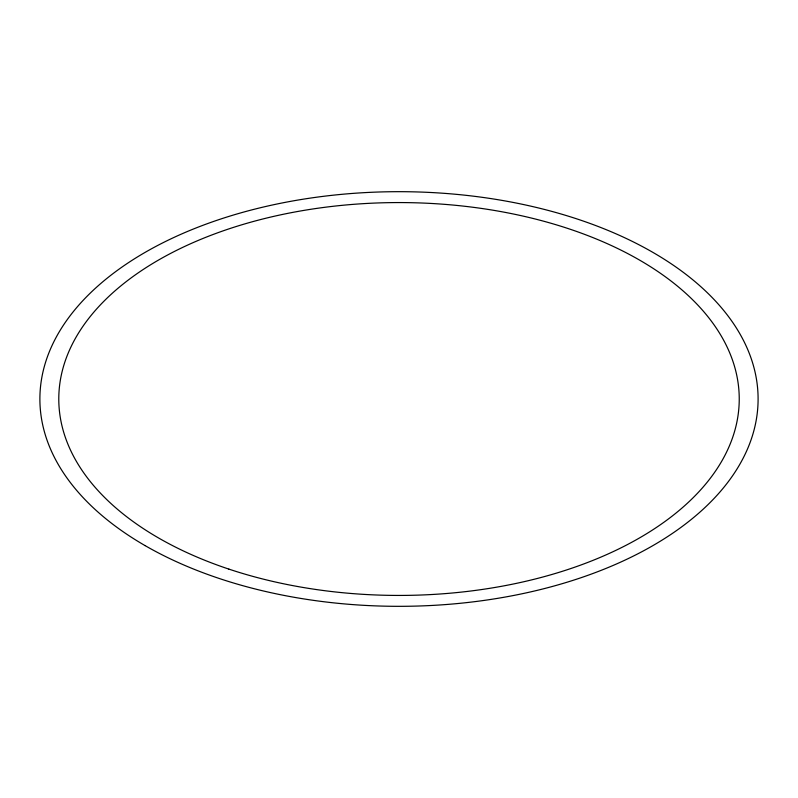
<?xml version="1.0" encoding="UTF-8"?>
<svg xmlns="http://www.w3.org/2000/svg" width="798" height="798" viewBox="0 0 798 798"><rect width="100%" height="100%" fill="white"/><g stroke="black" fill="none" stroke-linecap="round" stroke-linejoin="round"><path stroke-width="1.2" d="M145.076 545.603A359.1 207.32 0 0 0 745.861 452.656A359.1 207.32 0 0 0 306.063 198.742A359.1 207.32 0 0 0 145.076 545.603M228.886 569.114A340.237 196.438 0 0 0 739.237 399A340.237 196.438 0 0 0 228.886 228.886A340.237 196.438 0 0 0 228.886 569.114"/></g></svg>
